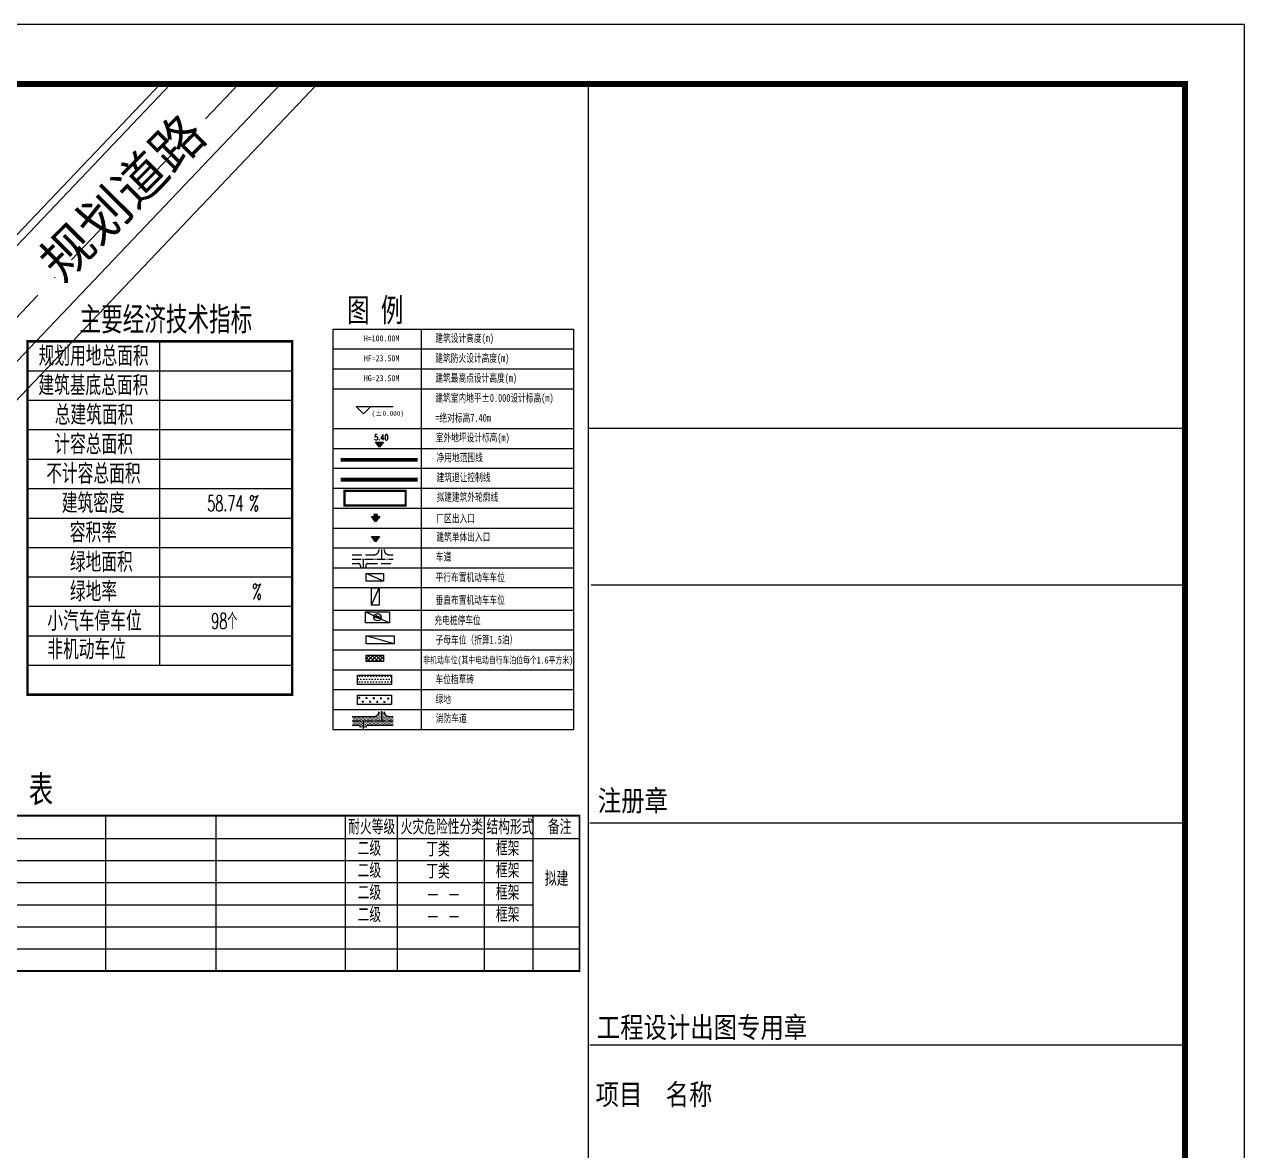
# Model space of a CAD drawing. Header units: millimetres. Extents: x 684647 to 685648, y 2545150 to 2545598.
# Drawn here: x 685487.2 to 685648.1, y 2545298.6 to 2545447.1 of the extents above; entities that cross this region are included whole.
import ezdxf

# ---------------------------------------------------------------- set-up
doc = ezdxf.new("R2010")
doc.units = ezdxf.units.MM
for name, pattern in [('ACAD_ISO04W100', [30, 24, -3, 0, -3]), ('DASH', [0.35, 0.25, -0.1]), ('DASHDOT', [25.4, 12.7, -6.35, 0, -6.35]), ('DASHED', [0.75, 0.5, -0.25]), ('DOTE', [2.42, 2, -0.2, 0.02, -0.2])]:
    doc.linetypes.add(name, pattern=pattern)
for name, color, linetype in [('00用地界线', 1, 'Continuous'), ('14', 14, 'Continuous'), ('1绿地填充', 116, 'Continuous'), ('A-DIM-SYMB', 3, 'Continuous'), ('A-SITE-ROAD', 33, 'Continuous'), ('a08', 252, 'Continuous'), ('AXIS', 6, 'Continuous'), ('cdz', 241, 'Continuous'), ('DIM_ELEV', 3, 'Continuous'), ('k-绿地填充', 118, 'Continuous'), ('PLAN_机动车位', 9, 'Continuous'), ('PLAN_道路', 40, 'Continuous'), ('PUB_DIM', 3, 'Continuous'), ('PUB_TEXT', 7, 'Continuous'), ('PUB_TITLE', 4, 'Continuous'), ('XRoad', 5, 'Continuous'), ('Z-文字', 7, 'Continuous'), ('Z-道路中心线', 1, 'Continuous'), ('建筑', 4, 'Continuous'), ('车位', 8, 'Continuous')]:
    doc.layers.add(name, color=color, linetype=linetype)
doc.layers.add('JT-道路名称-BZ', color=7, linetype='Continuous', lineweight=5)
doc.layers.add('JT-道路红线', color=7, linetype='Continuous', lineweight=5)
doc.styles.add('_TCH_DIM', font='SIMPLEX', dxfattribs={"bigfont": 'GBCBIG'})
doc.styles.get("Standard").update_dxf_attribs({"font": ''})
doc.styles.add('天正', font='simplex8.shx', dxfattribs={"width": 0.8, "bigfont": 'hztxt.shx'})
doc.styles.add('宋体', font='')
doc.styles.add('黑体', font='')
doc.styles.get('Standard').set_extended_font_data('SimSun')
doc.styles.get('宋体').set_extended_font_data('SimSun')
doc.styles.get('黑体').set_extended_font_data('SimHei')

# ---------------------------------------------------------------- blocks, each defined once
blk = doc.blocks.new('*U4')
at = {"linetype": 'ByBlock', "ltscale": 0.3}
h = blk.add_hatch(color=256, dxfattribs=at)
h.dxf.hatch_style = 1
h.paths.add_polyline_path([(1.83, 2.41), (-1.83, 2.41), (0, 0)])
h = blk.add_hatch(color=256, dxfattribs=at)
h.dxf.hatch_style = 1
h.paths.add_polyline_path([(0.81, 2.9), (0.81, 3.32), (-0.83, 3.32), (-0.83, 2.9)])
for p, q in [((1.83, 2.41), (-1.83, 2.41)), ((-1.83, 2.41), (0, 0)), ((0, 0), (1.83, 2.41))]:
    blk.add_line(p, q, dxfattribs=at)
blk.add_lwpolyline([(-0.83, 3.32), (0.81, 3.32), (0.81, 2.9), (-0.83, 2.9)], close=True, dxfattribs=at)
blk = doc.blocks.new('111111')
at = {"layer": 'A-DIM-SYMB'}
h = blk.add_hatch(color=256, dxfattribs=at)
h.dxf.hatch_style = 1
h.paths.add_polyline_path([(691370.38, 2579484.49), (691370.93, 2579485.22), (691369.82, 2579485.22)])
for p, q in [((691369.82, 2579485.22), (691370.93, 2579485.22)), ((691370.38, 2579484.49), (691369.82, 2579485.22)), ((691370.93, 2579485.22), (691370.38, 2579484.49))]:
    blk.add_line(p, q, dxfattribs=at)
blk = doc.blocks.new('A$C5D0344E3')
at = {"layer": 'cdz'}
blk.add_lwpolyline([(0.1, 0.72), (-0.19, -0.15), (0.16, 0.09), (-0.02, -0.7), (0.3, 0.29), (-0.02, 0.12)], close=True, dxfattribs=at)
blk.add_circle((0, 0), 0.8, dxfattribs=at)
blk = doc.blocks.new('frewrtret')
at = {"layer": '车位'}
blk.add_lwpolyline([(-5300, -2400), (0, -2400), (0, 0), (-5300, 0)], close=True, dxfattribs=at)
blk.add_lwpolyline([(0, 0), (-5300, -2400)], dxfattribs=at)
blk = doc.blocks.new('图框')
at = {"layer": '14', "color": 14}
for p, q in [((97702, -27291), (97702, -111671)), ((97702, -27291), (97702, -111671)), ((121299, -40910), (97702, -40910)), ((97822, -47105), (121418, -47105)), ((97766, -56515), (121362, -56515)), ((97766, -65297), (121362, -65297))]:
    blk.add_line(p, q, dxfattribs=at)
at = {"layer": 'PUB_TITLE', "color": 14}
blk.add_lwpolyline([(-2490, -114031), (123660, -114031), (123660, -24931), (-2490, -24931)], close=True, dxfattribs=at)
at = {"layer": 'PUB_TITLE', "color": 14, "const_width": 236}
blk.add_lwpolyline([(3409, -111671), (121299, -111671), (121299, -27291), (3409, -27291)], close=True, dxfattribs=at)
at = {"layer": '14', "color": 14, "style": '宋体', "width": 0.82}
for s, p in [('注册章', (98082, -56051)), ('工程设计出图专用章', (98047, -65020)), ('项目  名称', (97995, -67674))]:
    blk.add_text(s, height=825.9, dxfattribs=at).set_placement(p)
blk = doc.blocks.new('REGERGEGWWWW')
at = {"layer": 'AXIS', "linetype": 'DASHDOT', "lineweight": 20, "ltscale": 0.5}
blk.add_line((687825.73, 2545469.82), (687725.18, 2545364.05), dxfattribs=at)
at = {"layer": 'JT-道路红线', "linetype": 'ByBlock', "ltscale": 50}
blk.add_line((687815.38, 2545469.82), (687736.96, 2545387.33), dxfattribs=at)
blk.add_lwpolyline([(687871.81, 2545310.1), (687838.07, 2545295.86), (687805.75, 2545301.69), (687748.44, 2545355.84), (687747.86, 2545377.03), (687836.08, 2545469.82)], dxfattribs=at)
at = {"layer": 'XRoad'}
for p, q in [((687735.75, 2545384.61), (687816.76, 2545469.82)), ((687831.25, 2545469.82), (687743.45, 2545377.47))]:
    blk.add_line(p, q, dxfattribs=at)

msp = doc.modelspace()

# ---------------------------------------------------------------- hatches: boundary and pattern name
at = {"layer": '1绿地填充', "linetype": 'Continuous'}
h = msp.add_hatch(dxfattribs=at)
h.set_pattern_fill('松散材料', color=256, scale=0.2)
h.set_pattern_definition([(0, (-9392.91108, -32294.69405), (0.1875, 0.375), [0, -0.375])])
h.paths.add_polyline_path([(685531.16, 2545361.33), (685535.61, 2545361.33), (685535.61, 2545360.08), (685531.16, 2545360.08)])
h = msp.add_hatch(dxfattribs=at)
h.set_pattern_fill('CROSS', color=256, scale=0.3, angle=-1.1651)
h.set_pattern_definition([(358.834921686, (-9392.9111, -32299.94285), (0.48583515678, 0.46646792541), [0.238125, -0.714375]), (88.834921686, (-9392.79446, -32300.0643), (-0.46646792541, 0.48583515678), [0.238125, -0.714375])])
h.paths.add_polyline_path([(685531.16, 2545358.7), (685535.61, 2545358.7), (685535.61, 2545357.45), (685531.16, 2545357.45)])
at = {"layer": 'PLAN_机动车位'}
h = msp.add_hatch(dxfattribs=at)
h.set_pattern_fill('ANSI37', color=256, scale=0.2304, style=0)
h.set_pattern_definition([(45, (285000.0343, 1051066.24765), (-0.25863137629, 0.25863137629), []), (135, (285000.0343, 1051066.24765), (-0.25863137629, -0.25863137629), [])])
h.paths.add_polyline_path([(685532.3, 2545363.96), (685533.45, 2545363.96), (685534.59, 2545363.96), (685534.59, 2545363.38), (685534.59, 2545363.1), (685532.3, 2545363.1)])
at = {"layer": 'PLAN_道路', "linetype": 'Continuous'}
h = msp.add_hatch(dxfattribs=at)
h.set_pattern_fill('松散材料', color=251, scale=0.096, style=0)
h.set_pattern_definition([(0, (21817.97353, 68574.0675), (0.09, 0.18), [0, -0.18])])
h.paths.add_polyline_path([(685535.87, 2545355.88), (685535.26, 2545355.88, -0.414214), (685534.68, 2545356.47), (685534.31, 2545356.47), (685534.31, 2545355.3), (685535.87, 2545355.3)])
h.paths.add_polyline_path([(685534.31, 2545356.47), (685533.95, 2545356.47, -0.414214), (685533.37, 2545355.88), (685530.45, 2545355.88), (685530.45, 2545355.3), (685534.31, 2545355.3)])
h.paths.add_polyline_path([(685531.88, 2545355.3), (685531.88, 2545354.42), (685532.23, 2545354.42, -0.414214), (685532.52, 2545354.72), (685535.87, 2545354.72), (685535.87, 2545355.3)])
h.paths.add_polyline_path([(685531.88, 2545355.3), (685530.45, 2545355.3), (685530.45, 2545354.72), (685531.25, 2545354.72, -0.414214), (685531.54, 2545354.42), (685531.88, 2545354.42)])

# ---------------------------------------------------------------- linework, layer by layer
at = {"color": 0}
for p, q in [((685532.3, 2545365.46), (685532.3, 2545366.5)), ((685532.3, 2545366.5), (685535.97, 2545366.5)), ((685535.97, 2545365.46), (685532.3, 2545366.5)), ((685535.97, 2545366.5), (685535.97, 2545365.46)), ((685535.97, 2545365.46), (685532.3, 2545365.46))]:
    msp.add_line(p, q, dxfattribs=at)
at = {"color": 1, "linetype": 'DOTE', "ltscale": 2, "const_width": 0.5}
msp.add_lwpolyline([(685528.92, 2545389.72), (685539.09, 2545389.72)], dxfattribs=at)
at = {"color": 0}
for points in [[(685534.59, 2545373.7), (685532.3, 2545373.7), (685532.3, 2545374.74), (685534.59, 2545374.74), (685534.59, 2545373.7), (685532.3, 2545374.74)], [(685532.98, 2545370.53), (685532.98, 2545372.82), (685534.01, 2545372.82), (685534.01, 2545370.53), (685532.98, 2545370.53), (685534.01, 2545372.82)], [(685532.3, 2545363.96), (685533.45, 2545363.96), (685534.59, 2545363.96), (685534.59, 2545363.38), (685534.59, 2545363.1), (685532.3, 2545363.1), (685532.3, 2545363.96)]]:
    msp.add_lwpolyline(points, dxfattribs=at)
at = {"layer": '00用地界线', "color": 6, "linetype": 'DASHED', "ltscale": 5, "const_width": 0.5}
msp.add_lwpolyline([(685528.92, 2545387.09), (685539.09, 2545387.09)], dxfattribs=at)
at = {"layer": 'A-SITE-ROAD', "linetype": 'Continuous', "flags": 128}
msp.add_lwpolyline([(685533.95, 2545377.88), (685533.95, 2545377.78)], dxfattribs=at)
at = {"layer": 'a08', "linetype": 'DASH', "ltscale": 5, "flags": 128}
for points in [[(685533.37, 2545377.2, 0.414214), (685533.95, 2545377.78)], [(685534.68, 2545377.78, 0.414214), (685535.26, 2545377.2)], [(685531.54, 2545375.74, 0.414214), (685531.25, 2545376.03)], [(685532.52, 2545376.03, 0.414214), (685532.23, 2545375.74)]]:
    msp.add_lwpolyline(points, format="xyb", dxfattribs=at)
for points in [[(685534.68, 2545377.88), (685534.68, 2545377.78)], [(685530.45, 2545377.2), (685533.37, 2545377.2)], [(685530.45, 2545376.03), (685531.25, 2545376.03)], [(685532.52, 2545376.03), (685535.87, 2545376.03)], [(685535.26, 2545377.2), (685535.87, 2545377.2)], [(685531.54, 2545375.74), (685531.54, 2545375.56)], [(685532.23, 2545375.74), (685532.23, 2545375.56)]]:
    msp.add_lwpolyline(points, dxfattribs=at)
at = {"layer": 'DIM_ELEV'}
for p, q in [((685531.93, 2545395.78), (685530.96, 2545396.75)), ((685530.96, 2545396.75), (685535.83, 2545396.75)), ((685531.93, 2545395.78), (685532.91, 2545396.75))]:
    msp.add_line(p, q, dxfattribs=at)
at = {"layer": 'JT-道路红线', "ltscale": 50}
msp.add_lwpolyline([(685437.61, 2545346.47), (685525.83, 2545439.26)], dxfattribs=at)
at = {"layer": 'JT-道路红线'}
msp.add_lwpolyline([(685561.56, 2545191.38, -0.000012), (685525.55, 2545185.04, -0.000109), (685523.09, 2545184.6, -0.000152), (685520.62, 2545184.17, -0.000196), (685518.16, 2545183.74, -0.000239), (685515.69, 2545183.31, -0.000283), (685513.23, 2545182.89, -0.000326), (685510.77, 2545182.47, -0.00037), (685508.31, 2545182.05, -0.000392), (685505.97, 2545181.66, -0.000392), (685503.84, 2545181.3, -0.000392), (685501.87, 2545180.98, -0.000392), (685500.02, 2545180.67, -0.000392), (685498.28, 2545180.39, -0.000392), (685496.63, 2545180.13, -0.000392), (685495.06, 2545179.88, -0.000392), (685493.55, 2545179.64, -0.000392), (685492.11, 2545179.42, -0.000392), (685490.71, 2545179.2, -0.000392), (685489.37, 2545179, -0.000392), (685488.06, 2545178.8, -0.000392), (685486.8, 2545178.62, -0.000196)], format="xyb", dxfattribs=at)
at = {"layer": 'k-绿地填充', "color": 81, "flags": 128}
for points in [[(685531.16, 2545361.33), (685535.61, 2545361.33), (685535.61, 2545360.08), (685531.16, 2545360.08)], [(685531.16, 2545358.7), (685535.61, 2545358.7), (685535.61, 2545357.45), (685531.16, 2545357.45)]]:
    msp.add_lwpolyline(points, close=True, dxfattribs=at)
at = {"layer": 'PLAN_道路', "linetype": 'Continuous', "flags": 128}
for points in [[(685530.45, 2545355.88), (685533.37, 2545355.88)], [(685535.26, 2545355.88), (685535.87, 2545355.88)], [(685530.45, 2545354.72), (685531.25, 2545354.72)], [(685532.52, 2545354.72), (685535.87, 2545354.72)]]:
    msp.add_lwpolyline(points, dxfattribs=at)
for points in [[(685533.37, 2545355.88, 0.414214), (685533.95, 2545356.47)], [(685534.68, 2545356.47, 0.414214), (685535.26, 2545355.88)], [(685531.54, 2545354.42, 0.414214), (685531.25, 2545354.72)], [(685532.52, 2545354.72, 0.414214), (685532.23, 2545354.42)]]:
    msp.add_lwpolyline(points, format="xyb", dxfattribs=at)
at = {"layer": 'PUB_DIM', "const_width": 0.323}
msp.add_lwpolyline([(685487.64, 2545358.75), (685522.54, 2545358.75), (685522.54, 2545405.33), (685487.64, 2545405.33)], close=True, dxfattribs=at)
at = {"layer": 'PUB_DIM'}
for points in [[(685505.03, 2545405.33), (685505.03, 2545362.63)], [(685487.64, 2545401.45), (685522.54, 2545401.45)], [(685487.64, 2545397.57), (685522.54, 2545397.57)], [(685487.64, 2545393.69), (685522.54, 2545393.69)], [(685487.64, 2545389.81), (685522.54, 2545389.81)], [(685487.64, 2545385.92), (685522.54, 2545385.92)], [(685487.64, 2545382.04), (685522.54, 2545382.04)], [(685487.64, 2545378.16), (685522.54, 2545378.16)], [(685487.64, 2545374.28), (685522.54, 2545374.28)], [(685487.64, 2545370.4), (685522.54, 2545370.4)], [(685487.64, 2545366.51), (685522.54, 2545366.51)], [(685487.64, 2545362.63), (685522.54, 2545362.63)], [(685487.64, 2545358.75), (685522.54, 2545358.75)], [(685497.96, 2545322.32), (685497.96, 2545342.78)], [(685512.52, 2545322.32), (685512.52, 2545342.78)], [(685529.5, 2545342.84), (685529.5, 2545322.32)], [(685536.38, 2545342.84), (685536.38, 2545322.32)], [(685547.84, 2545342.84), (685547.84, 2545322.32)], [(685554.26, 2545342.84), (685554.26, 2545322.32)], [(685426.98, 2545339.79), (685560.41, 2545339.79)], [(685485.82, 2545339.79), (685504.63, 2545339.79)], [(685426.98, 2545336.88), (685554.26, 2545336.88)], [(685485.82, 2545336.88), (685554.26, 2545336.88)], [(685426.98, 2545333.96), (685554.26, 2545333.96)], [(685485.82, 2545333.96), (685554.26, 2545333.96)], [(685426.98, 2545331.05), (685554.26, 2545331.05)], [(685426.98, 2545328.14), (685560.41, 2545328.14)], [(685426.98, 2545325.23), (685560.41, 2545325.23)], [(685430.17, 2545322.32), (685560.41, 2545322.32)]]:
    msp.add_lwpolyline(points, dxfattribs=at)
msp.add_lwpolyline([(685560.41, 2545322.32, 0.243, 0.243, 0), (685560.41, 2545322.32, 0.243, 0.243, 0), (685560.41, 2545342.78, 0.243, 0.243, 0), (685560.41, 2545342.78, 0.243, 0.243, 0), (685426.98, 2545342.78, 0.243, 0.243, 0), (685426.98, 2545322.32, 0.243, 0.243, 0), (685560.41, 2545322.32, 0, 0, 0)], format="xyseb", dxfattribs=at)
at = {"layer": 'PUB_TEXT'}
msp.add_line((685527.9, 2545406.96), (685559.63, 2545406.96), dxfattribs=at)
at = {"layer": 'PUB_TEXT', "flags": 128}
for points in [[(685527.9, 2545406.96), (685527.9, 2545354.16)], [(685527.9, 2545406.96), (685559.63, 2545406.96)], [(685527.9, 2545406.96), (685559.63, 2545406.96)], [(685539.56, 2545406.96), (685539.56, 2545354.16)], [(685559.63, 2545406.96), (685559.63, 2545354.16)], [(685527.9, 2545404.34), (685559.63, 2545404.34)], [(685527.9, 2545404.34), (685559.63, 2545404.34)], [(685527.9, 2545401.72), (685559.63, 2545401.72)], [(685527.9, 2545399.09), (685559.63, 2545399.09)], [(685527.9, 2545393.84), (685559.63, 2545393.84)], [(685527.9, 2545391.22), (685559.63, 2545391.22)], [(685527.9, 2545391.22), (685559.63, 2545391.22)], [(685527.9, 2545391.22), (685559.63, 2545391.22)], [(685527.9, 2545391.22), (685559.63, 2545391.22)], [(685527.9, 2545388.59), (685559.63, 2545388.59)], [(685527.9, 2545385.97), (685559.63, 2545385.97)], [(685527.9, 2545383.34), (685559.63, 2545383.34)], [(685527.9, 2545383.34), (685559.63, 2545383.34)], [(685527.9, 2545383.34), (685559.63, 2545383.34)], [(685527.9, 2545380.72), (685559.63, 2545380.72)], [(685527.9, 2545378.1), (685559.63, 2545378.1)], [(685527.9, 2545375.47), (685559.63, 2545375.47)], [(685527.9, 2545375.47), (685559.63, 2545375.47)], [(685527.9, 2545375.47), (685559.63, 2545375.47)], [(685527.9, 2545372.89), (685559.63, 2545372.89)], [(685527.9, 2545369.9), (685559.63, 2545369.9)], [(685527.9, 2545369.9), (685559.63, 2545369.9)], [(685527.9, 2545369.9), (685559.63, 2545369.9)], [(685527.9, 2545369.9), (685559.63, 2545369.9)], [(685527.9, 2545369.9), (685559.63, 2545369.9)], [(685527.9, 2545369.9), (685559.63, 2545369.9)], [(685527.9, 2545367.28), (685559.63, 2545367.28)], [(685527.9, 2545364.65), (685559.63, 2545364.65)], [(685527.9, 2545362.03), (685559.63, 2545362.03)], [(685527.9, 2545359.41), (685559.63, 2545359.41)], [(685527.9, 2545356.78), (685559.63, 2545356.78)], [(685527.9, 2545354.16), (685559.63, 2545354.16)]]:
    msp.add_lwpolyline(points, dxfattribs=at)
at = {"layer": 'Z-道路中心线', "linetype": 'ACAD_ISO04W100', "ltscale": 0.05}
for points in [[(685534.31, 2545377.88), (685534.31, 2545376.61)], [(685530.45, 2545376.61), (685535.87, 2545376.61)], [(685531.88, 2545376.61), (685531.88, 2545375.56)], [(685530.45, 2545355.3), (685535.87, 2545355.3)], [(685531.88, 2545355.3), (685531.88, 2545354.24)], [(685534.31, 2545356.57), (685534.31, 2545355.3)]]:
    msp.add_lwpolyline(points, dxfattribs=at)
at = {"layer": '建筑', "const_width": 0.3}
msp.add_lwpolyline([(685529.43, 2545385.61), (685537.5, 2545385.61), (685537.5, 2545383.7), (685529.43, 2545383.7)], close=True, dxfattribs=at)

# ---------------------------------------------------------------- block references
at = {"xscale": 0.003333333, "yscale": 0.003333333, "zscale": 0.003333333}
msp.add_blockref('图框', (685235.89, 2545530.23), dxfattribs=at)
msp.add_blockref('REGERGEGWWWW', (-2310.25, -30.56))
at = {"layer": 'A-DIM-SYMB', "xscale": -0.2916, "yscale": 0.2916, "zscale": 0.2916}
msp.add_blockref('*U4', (685533.54, 2545381.53), dxfattribs=at)
at = {"layer": 'cdz', "xscale": 0.6, "yscale": 0.6, "zscale": 0.6, "rotation": 89.99999999365443}
msp.add_blockref('A$C5D0344E3', (685533.78, 2545368.95), dxfattribs=at)
at = {"layer": 'PLAN_道路', "linetype": 'Continuous', "xscale": 0.9599999999999999, "yscale": 0.9599999999999999, "zscale": 0.9599999999999999}
for p in [(21818.5, 69086.25), (21817.97, 69073.8)]:
    msp.add_blockref('111111', p, dxfattribs=at)
at = {"layer": '车位', "xscale": -0.0006, "yscale": 0.0006, "zscale": 0.0006, "rotation": 359.9999999936543}
msp.add_blockref('frewrtret', (685532.2, 2545369.66), dxfattribs=at)

# ---------------------------------------------------------------- texts
at = {"layer": 'DIM_ELEV', "color": 7, "style": '黑体'}
msp.add_text('(%%P0.000)', height=0.608, dxfattribs=at).set_placement((685533.01, 2545395.53))
at = {"layer": 'JT-道路名称-BZ', "linetype": 'Continuous'}
msp.add_text('规划道路', height=5, rotation=45, dxfattribs=at).set_placement((685492.22, 2545412.92))
at = {"layer": 'PUB_DIM', "style": '天正'}
for s, height, width, p in [('主要经济技术指标', 3.558, 0.8, (685494.5, 2545406.36)), ('规划用地总面积', 2.588, 0.8, (685489.12, 2545402.1)), ('建筑基底总面积', 2.588, 0.8, (685489.08, 2545398.22)), ('总建筑面积', 2.588, 0.8, (685491.24, 2545394.33)), ('计容总面积', 2.588, 0.8, (685491.19, 2545390.45)), ('不计容总面积', 2.588, 0.8, (685490.12, 2545386.57)), ('建筑密度', 2.588, 0.8, (685492.17, 2545382.69)), ('58.74', 2.07, 0.6, (685511.33, 2545382.95)), ('%', 2.07, 0.6, (685516.87, 2545382.95)), ('容积率', 2.588, 0.8, (685493.22, 2545378.81)), ('绿地面积', 2.588, 0.8, (685493.24, 2545374.92)), ('绿地率', 2.588, 0.8, (685493.24, 2545371.04)), ('%', 2.07, 0.6, (685517.26, 2545371.3)), ('小汽车停车位', 2.588, 0.8, (685490.26, 2545367.16)), ('98个', 2.07, 0.6, (685511.86, 2545367.42)), ('非机动车位', 2.588, 0.8, (685490.26, 2545363.41)), ('建 筑 物 一 览 表', 4.0031, 0.8, (685460.83, 2545344.12)), ('耐火等级', 1.941, 0.8, (685529.91, 2545340.33)), ('火灾危险性分类', 1.941, 0.8, (685536.84, 2545340.33)), ('结构形式', 1.941, 0.8, (685548.14, 2545340.33)), ('备注', 1.941, 0.8, (685556.24, 2545340.33)), ('二级', 1.941, 0.8, (685531.16, 2545337.49)), ('丁类', 1.941, 0.8, (685540.21, 2545337.4)), ('框架', 1.941, 0.8, (685549.39, 2545337.49)), ('二级', 1.941, 0.8, (685531.16, 2545334.58)), ('丁类', 1.941, 0.8, (685540.21, 2545334.49)), ('框架', 1.941, 0.8, (685549.39, 2545334.58)), ('拟建', 1.941, 0.8, (685555.84, 2545333.51)), ('二级', 1.941, 0.8, (685531.16, 2545331.66)), ('框架', 1.941, 0.8, (685549.39, 2545331.66)), ('二级', 1.941, 0.8, (685531.16, 2545328.75)), ('- -', 1.941, 0.8, (685540.21, 2545331.58)), ('框架', 1.941, 0.8, (685549.39, 2545328.75)), ('- -', 1.941, 0.8, (685540.21, 2545328.67))]:
    msp.add_text(s, height=height, dxfattribs=dict(at, width=width)).set_placement(p)
at = {"layer": 'PUB_TEXT'}
for s, height, style, width, p in [('图 例', 3.11, '黑体', 0.7, (685529.78, 2545407.91)), ('建筑设计高度(m)', 1.037, '黑体', 0.7, (685541.41, 2545405.24)), ('建筑防火设计高度(m)', 1.0368, '黑体', 0.7, (685541.41, 2545402.61)), ('建筑最高点设计高度(m)', 1.0368, '黑体', 0.7, (685541.41, 2545399.99)), ('建筑室内地平%%P0.000设计标高(m)', 1.0368, '黑体', 0.7, (685541.41, 2545397.36)), ('=绝对标高7.40m', 1.037, '黑体', 0.7, (685541.41, 2545394.73)), ('5.40', 0.734, '_TCH_DIM', 0.705882, (685533.34, 2545392.3)), ('室外地坪设计标高(m)', 1.0368, '黑体', 0.7, (685541.46, 2545392.13)), ('净用地范围线', 1.037, '黑体', 0.7, (685541.57, 2545389.5)), ('建筑退让控制线', 1.037, '黑体', 0.7, (685541.57, 2545386.88)), ('拟建建筑外轮廓线', 1.037, '黑体', 0.7, (685541.57, 2545384.28)), ('厂区出入口', 1.037, '黑体', 0.7, (685541.54, 2545381.46)), ('建筑单体出入口', 1.037, '黑体', 0.7, (685541.54, 2545379.02)), ('车道', 1.037, '黑体', 0.7, (685541.48, 2545376.42)), ('平行布置机动车车位', 1.037, '黑体', 0.7, (685541.44, 2545373.7)), ('垂直布置机动车车位', 1.037, '黑体', 0.7, (685541.44, 2545370.71)), ('充电桩停车位', 1.037, '黑体', 0.7, (685541.29, 2545368.05)), ('子母车位（折算1.5泊）', 1.0368, '黑体', 0.7, (685541.44, 2545365.46)), ('非机动车位(其中电动自行车泊位每个1.6平方米)', 0.92, '黑体', 0.7, (685539.82, 2545362.85)), ('车位植草砖', 1.037, '黑体', 0.7, (685541.44, 2545360.25)), ('绿地', 1.037, '黑体', 0.7, (685541.44, 2545357.63)), ('消防车道', 1.037, '黑体', 0.7, (685541.48, 2545355.11))]:
    msp.add_text(s, height=height, dxfattribs=dict(at, style=style, width=width)).set_placement(p)
at = {"layer": 'Z-文字', "style": '黑体', "width": 0.8}
for s, p in [('H=100.00M', (685531.97, 2545405.33)), ('HF=23.50M', (685531.97, 2545402.71)), ('HG=23.50M', (685531.97, 2545400.08))]:
    msp.add_text(s, height=0.8, dxfattribs=at).set_placement(p)

doc.saveas('drawing.dxf')
